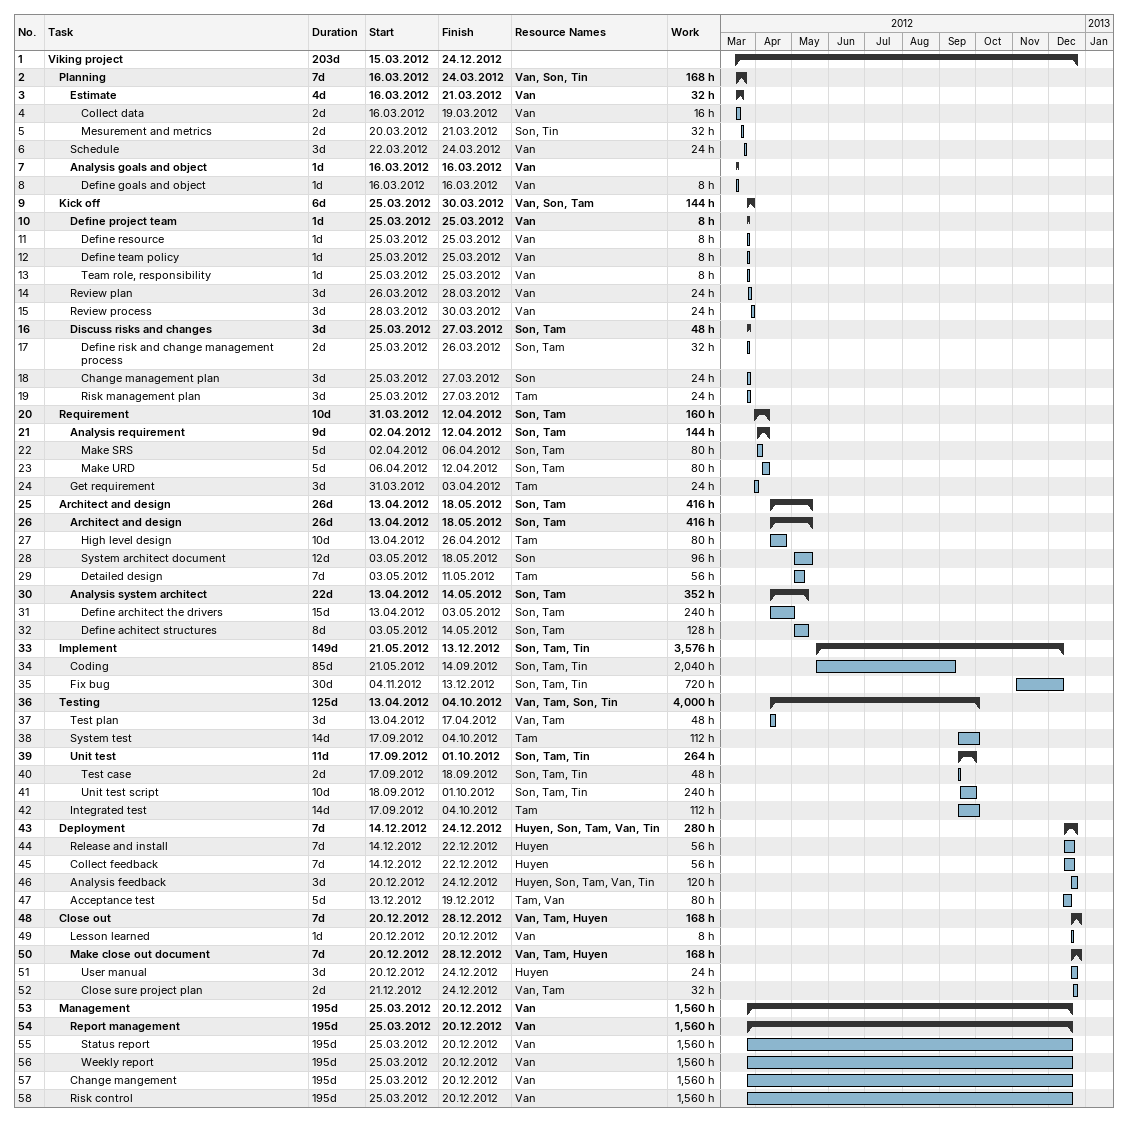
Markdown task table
| ID | Level | Task | Duration | Start | Finish | Resources | Work (h) |
|---|---|---|---|---|---|---|---|
| 1 | 1 | **Viking project** | 203d | 2012-03-15 | 2012-12-24 |  |  |
| 2 | 2 | **Planning** | 7d | 2012-03-16 | 2012-03-24 | Van, Son, Tin | 168 |
| 3 | 3 | **Estimate** | 4d | 2012-03-16 | 2012-03-21 | Van | 32 |
| 4 | 4 | Collect data | 2d | 2012-03-16 | 2012-03-19 | Van | 16 |
| 5 | 4 | Mesurement and metrics | 2d | 2012-03-20 | 2012-03-21 | Son, Tin | 32 |
| 6 | 3 | Schedule | 3d | 2012-03-22 | 2012-03-24 | Van | 24 |
| 7 | 3 | **Analysis goals and object** | 1d | 2012-03-16 | 2012-03-16 | Van |  |
| 8 | 4 | Define goals and object | 1d | 2012-03-16 | 2012-03-16 | Van | 8 |
| 9 | 2 | **Kick off** | 6d | 2012-03-25 | 2012-03-30 | Van, Son, Tam | 144 |
| 10 | 3 | **Define project team** | 1d | 2012-03-25 | 2012-03-25 | Van | 8 |
| 11 | 4 | Define resource | 1d | 2012-03-25 | 2012-03-25 | Van | 8 |
| 12 | 4 | Define team policy | 1d | 2012-03-25 | 2012-03-25 | Van | 8 |
| 13 | 4 | Team role, responsibility | 1d | 2012-03-25 | 2012-03-25 | Van | 8 |
| 14 | 3 | Review plan | 3d | 2012-03-26 | 2012-03-28 | Van | 24 |
| 15 | 3 | Review process | 3d | 2012-03-28 | 2012-03-30 | Van | 24 |
| 16 | 3 | **Discuss risks and changes** | 3d | 2012-03-25 | 2012-03-27 | Son, Tam | 48 |
| 17 | 4 | Define risk and change management process | 2d | 2012-03-25 | 2012-03-26 | Son, Tam | 32 |
| 18 | 4 | Change management plan | 3d | 2012-03-25 | 2012-03-27 | Son | 24 |
| 19 | 4 | Risk management plan | 3d | 2012-03-25 | 2012-03-27 | Tam | 24 |
| 20 | 2 | **Requirement** | 10d | 2012-03-31 | 2012-04-12 | Son, Tam | 160 |
| 21 | 3 | **Analysis requirement** | 9d | 2012-04-02 | 2012-04-12 | Son, Tam | 144 |
| 22 | 4 | Make SRS | 5d | 2012-04-02 | 2012-04-06 | Son, Tam | 80 |
| 23 | 4 | Make URD | 5d | 2012-04-06 | 2012-04-12 | Son, Tam | 80 |
| 24 | 3 | Get requirement | 3d | 2012-03-31 | 2012-04-03 | Tam | 24 |
| 25 | 2 | **Architect and design** | 26d | 2012-04-13 | 2012-05-18 | Son, Tam | 416 |
| 26 | 3 | **Architect and design** | 26d | 2012-04-13 | 2012-05-18 | Son, Tam | 416 |
| 27 | 4 | High level design | 10d | 2012-04-13 | 2012-04-26 | Tam | 80 |
| 28 | 4 | System architect document | 12d | 2012-05-03 | 2012-05-18 | Son | 96 |
| 29 | 4 | Detailed design | 7d | 2012-05-03 | 2012-05-11 | Tam | 56 |
| 30 | 3 | **Analysis system architect** | 22d | 2012-04-13 | 2012-05-14 | Son, Tam | 352 |
| 31 | 4 | Define architect the drivers | 15d | 2012-04-13 | 2012-05-03 | Son, Tam | 240 |
| 32 | 4 | Define achitect structures | 8d | 2012-05-03 | 2012-05-14 | Son, Tam | 128 |
| 33 | 2 | **Implement** | 149d | 2012-05-21 | 2012-12-13 | Son, Tam, Tin | 3576 |
| 34 | 3 | Coding | 85d | 2012-05-21 | 2012-09-14 | Son, Tam, Tin | 2040 |
| 35 | 3 | Fix bug | 30d | 2012-11-04 | 2012-12-13 | Son, Tam, Tin | 720 |
| 36 | 2 | **Testing** | 125d | 2012-04-13 | 2012-10-04 | Van, Tam, Son, Tin | 4000 |
| 37 | 3 | Test plan | 3d | 2012-04-13 | 2012-04-17 | Van, Tam | 48 |
| 38 | 3 | System test | 14d | 2012-09-17 | 2012-10-04 | Tam | 112 |
| 39 | 3 | **Unit test** | 11d | 2012-09-17 | 2012-10-01 | Son, Tam, Tin | 264 |
| 40 | 4 | Test case | 2d | 2012-09-17 | 2012-09-18 | Son, Tam, Tin | 48 |
| 41 | 4 | Unit test script | 10d | 2012-09-18 | 2012-10-01 | Son, Tam, Tin | 240 |
| 42 | 3 | Integrated test | 14d | 2012-09-17 | 2012-10-04 | Tam | 112 |
| 43 | 2 | **Deployment** | 7d | 2012-12-14 | 2012-12-24 | Huyen, Son, Tam, Van, Tin | 280 |
| 44 | 3 | Release and install | 7d | 2012-12-14 | 2012-12-22 | Huyen | 56 |
| 45 | 3 | Collect feedback | 7d | 2012-12-14 | 2012-12-22 | Huyen | 56 |
| 46 | 3 | Analysis feedback | 3d | 2012-12-20 | 2012-12-24 | Huyen, Son, Tam, Van, Tin | 120 |
| 47 | 3 | Acceptance test | 5d | 2012-12-13 | 2012-12-19 | Tam, Van | 80 |
| 48 | 2 | **Close out** | 7d | 2012-12-20 | 2012-12-28 | Van, Tam, Huyen | 168 |
| 49 | 3 | Lesson learned | 1d | 2012-12-20 | 2012-12-20 | Van | 8 |
| 50 | 3 | **Make close out document** | 7d | 2012-12-20 | 2012-12-28 | Van, Tam, Huyen | 168 |
| 51 | 4 | User manual | 3d | 2012-12-20 | 2012-12-24 | Huyen | 24 |
| 52 | 4 | Close sure project plan | 2d | 2012-12-21 | 2012-12-24 | Van, Tam | 32 |
| 53 | 2 | **Management** | 195d | 2012-03-25 | 2012-12-20 | Van | 1560 |
| 54 | 3 | **Report management** | 195d | 2012-03-25 | 2012-12-20 | Van | 1560 |
| 55 | 4 | Status report | 195d | 2012-03-25 | 2012-12-20 | Van | 1560 |
| 56 | 4 | Weekly report | 195d | 2012-03-25 | 2012-12-20 | Van | 1560 |
| 57 | 3 | Change mangement | 195d | 2012-03-25 | 2012-12-20 | Van | 1560 |
| 58 | 3 | Risk control | 195d | 2012-03-25 | 2012-12-20 | Van | 1560 |
